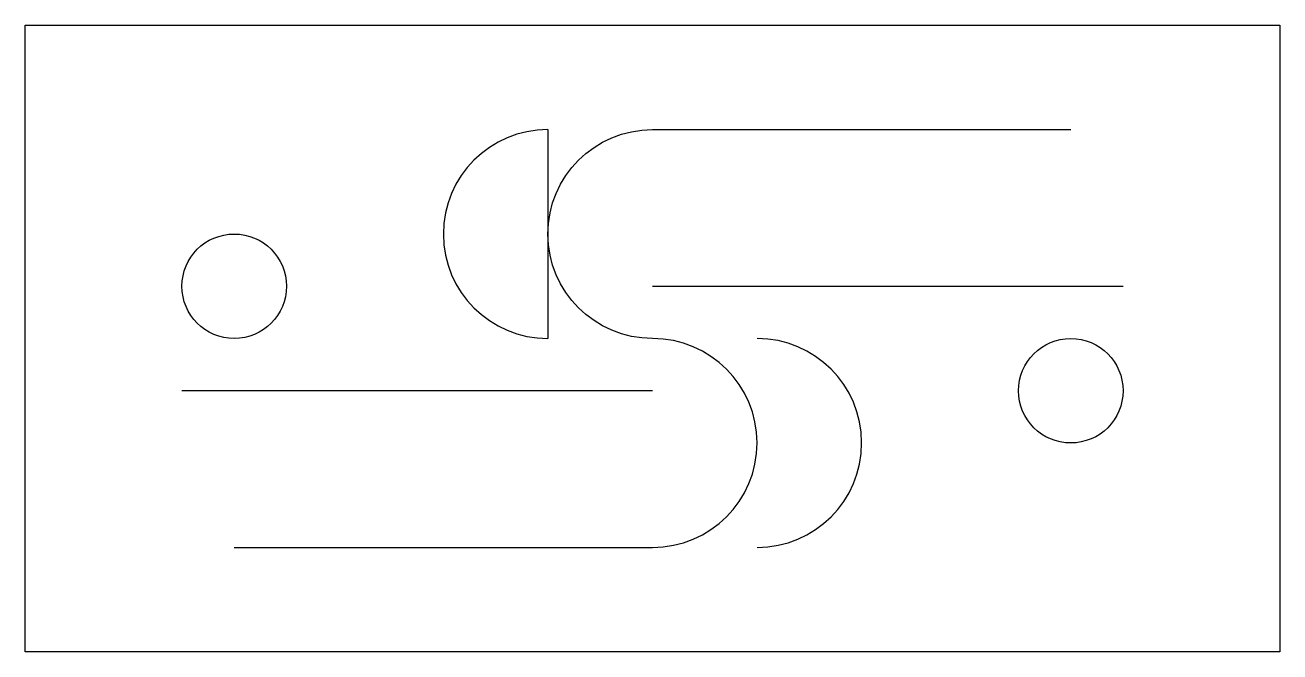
# Model space of a CAD drawing. Header units: inches. Extents: x 0 to 3, y 0 to 1.5.
import ezdxf

# ---------------------------------------------------------------- set-up
doc = ezdxf.new("R2010")
doc.units = ezdxf.units.IN
doc.header["$MEASUREMENT"] = 0
for name, color, linetype in [('circle', 4, 'Continuous'), ('line', 5, 'Continuous'), ('lwpolyline', 3, 'Continuous'), ('lwpolyline_offset_left', 7, 'Continuous')]:
    doc.layers.add(name, color=color, linetype=linetype)

msp = doc.modelspace()

# ---------------------------------------------------------------- linework, layer by layer
at = {"layer": 'circle'}
for centre in [(0.5, 0.875), (2.5, 0.625)]:
    msp.add_circle(centre, 0.125, dxfattribs=at)
for centre, start, end in [((1.25, 1), 90, 270), ((1.75, 0.5), 270, 90)]:
    msp.add_arc(centre, 0.25, start, end, dxfattribs=at)
at = {"layer": 'line'}
for p, q in [((1.25, 1.25), (1.25, 0.75)), ((1.5, 0.875), (2.625, 0.875)), ((1.5, 0.625), (0.375, 0.625))]:
    msp.add_line(p, q, dxfattribs=at)
at = {"layer": 'lwpolyline'}
msp.add_lwpolyline([(0.5, 0.25), (1.5, 0.25, 1), (1.5, 0.75, -1), (1.5, 1.25), (2.5, 1.25)], format="xyb", dxfattribs=at)
at = {"layer": 'lwpolyline_offset_left'}
msp.add_lwpolyline([(0, 0), (0, 1.5), (3, 1.5), (3, 0)], close=True, dxfattribs=at)

doc.saveas('drawing.dxf')
